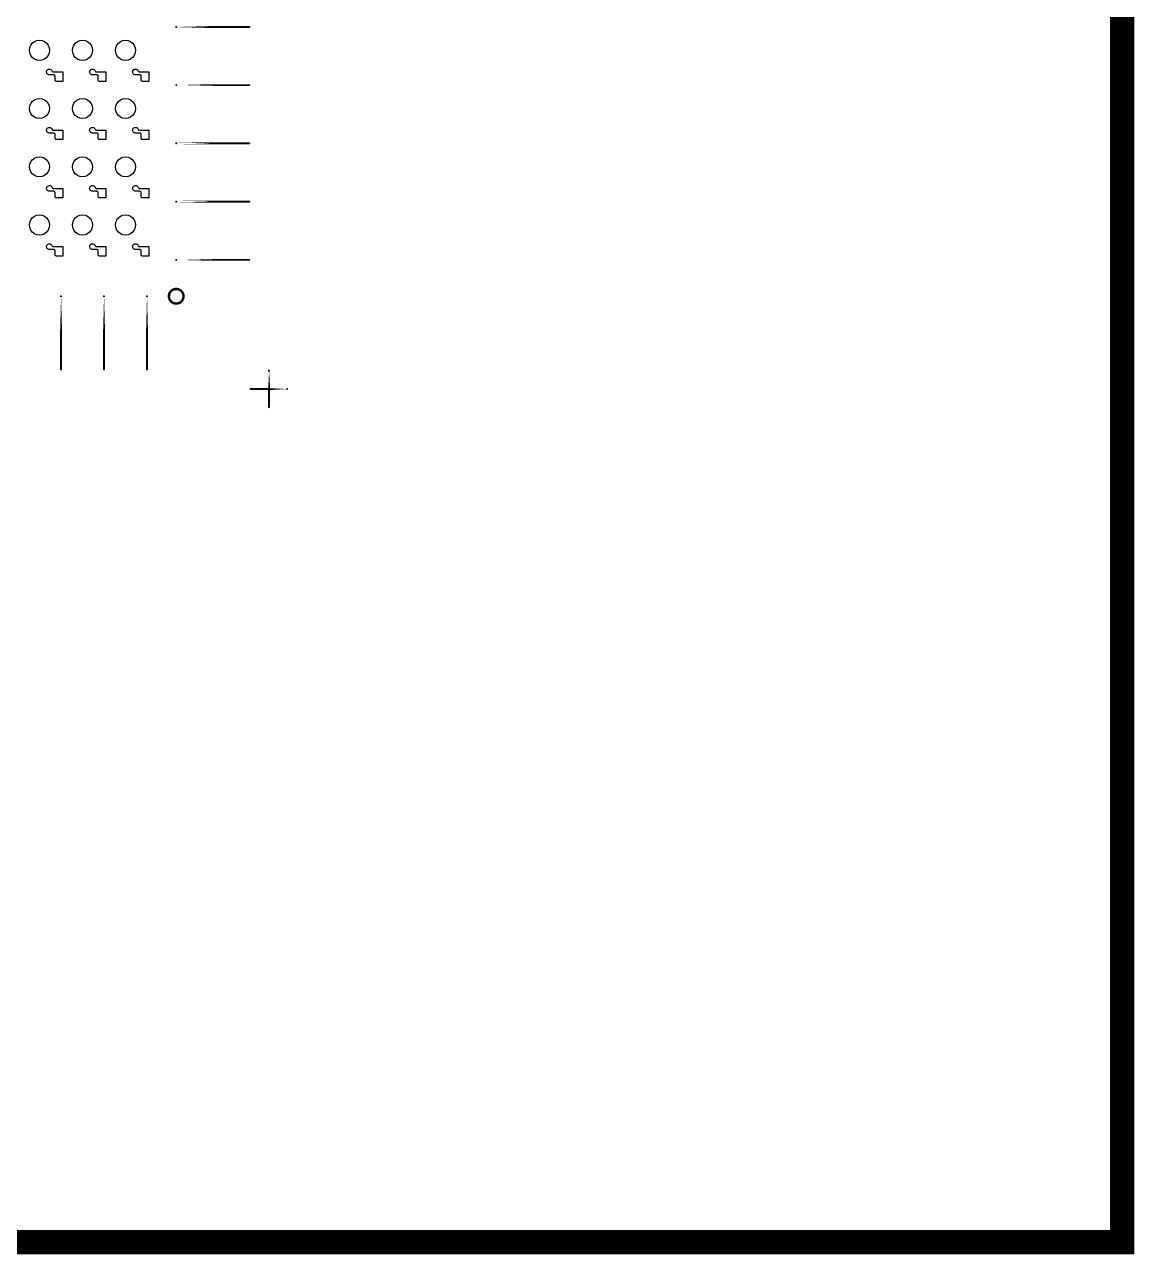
# Model space of a CAD drawing. Extents: x 11 to 212, y 11 to 212.
# Drawn here: x 166.2 to 211.7, y 10.7 to 61.1 of the extents above; entities that cross this region are included whole.
import ezdxf

# ---------------------------------------------------------------- set-up
doc = ezdxf.new("R2010")
doc.units = 0
doc.layers.get('0').update_dxf_attribs({"linetype": 'continuous'})
doc.layers.add('C3', color=7, linetype='continuous')

# ---------------------------------------------------------------- blocks, each defined once
blk = doc.blocks.new('cutlineendpoint')
at = {"const_width": 0.04}
blk.add_lwpolyline([(-0.02, 0, 1), (0.02, 0, 1)], format="xyb", close=True, dxfattribs=at)

msp = doc.modelspace()

# ---------------------------------------------------------------- linework, layer by layer
at = {"layer": 'C3'}
for points, const_width in [([(11.2, 211.2), (211.2, 211.2), (211.2, 11.2), (11.2, 11.2)], 1), ([(172.4, 61.047), (175.4, 61.047)], 0.08), ([(172.4, 58.659), (175.4, 58.659)], 0.08), ([(172.4, 56.271), (175.4, 56.271)], 0.08), ([(172.4, 53.882), (175.4, 53.882)], 0.08), ([(172.4, 51.494), (175.4, 51.494)], 0.08), ([(167.671, 50), (167.671, 47)], 0.08), ([(169.435, 50), (169.435, 47)], 0.08), ([(171.2, 50), (171.2, 47)], 0.08), ([(176.2, 46.95), (176.2, 45.45)], 0.08), ([(176.95, 46.2), (175.45, 46.2)], 0.08)]:
    msp.add_lwpolyline(points, close=True, dxfattribs=dict(at, const_width=const_width))
for points in [[(167.2, 60.088), (167.186, 59.982), (167.145, 59.882), (167.079, 59.797), (166.994, 59.732), (166.895, 59.691), (166.788, 59.676), (166.682, 59.691), (166.582, 59.732), (166.497, 59.797), (166.432, 59.882), (166.391, 59.982), (166.376, 60.088), (166.391, 60.195), (166.432, 60.294), (166.497, 60.379), (166.582, 60.445), (166.682, 60.486), (166.788, 60.5), (166.895, 60.486), (166.994, 60.445), (167.079, 60.379), (167.145, 60.294), (167.186, 60.195)], [(168.965, 60.088), (168.951, 59.982), (168.91, 59.882), (168.844, 59.797), (168.759, 59.732), (168.66, 59.691), (168.553, 59.676), (168.446, 59.691), (168.347, 59.732), (168.262, 59.797), (168.196, 59.882), (168.155, 59.982), (168.141, 60.088), (168.155, 60.195), (168.196, 60.294), (168.262, 60.379), (168.347, 60.445), (168.446, 60.486), (168.553, 60.5), (168.66, 60.486), (168.759, 60.445), (168.844, 60.379), (168.91, 60.294), (168.951, 60.195)], [(170.729, 60.088), (170.715, 59.982), (170.674, 59.882), (170.609, 59.797), (170.524, 59.732), (170.424, 59.691), (170.318, 59.676), (170.211, 59.691), (170.112, 59.732), (170.026, 59.797), (169.961, 59.882), (169.92, 59.982), (169.906, 60.088), (169.92, 60.195), (169.961, 60.294), (170.026, 60.379), (170.112, 60.445), (170.211, 60.486), (170.318, 60.5), (170.424, 60.486), (170.524, 60.445), (170.609, 60.379), (170.674, 60.294), (170.715, 60.195)], [(167.494, 58.812), (167.479, 58.814), (167.465, 58.82), (167.453, 58.829), (167.443, 58.841), (167.437, 58.855), (167.435, 58.871), (167.435, 59.024), (167.433, 59.039), (167.427, 59.053), (167.418, 59.065), (167.406, 59.074), (167.392, 59.08), (167.376, 59.082), (167.2, 59.082), (167.17, 59.086), (167.142, 59.098), (167.118, 59.116), (167.099, 59.139), (167.087, 59.167), (167.082, 59.197), (167.085, 59.227), (167.096, 59.255), (167.113, 59.28), (167.137, 59.299), (167.164, 59.312), (167.194, 59.317), (167.224, 59.315), (167.252, 59.305), (167.277, 59.289), (167.297, 59.266), (167.311, 59.239), (167.317, 59.226), (167.327, 59.215), (167.339, 59.207), (167.352, 59.202), (167.366, 59.2), (167.751, 59.2), (167.751, 58.812)], [(169.259, 58.812), (169.244, 58.814), (169.229, 58.82), (169.217, 58.829), (169.208, 58.841), (169.202, 58.855), (169.2, 58.871), (169.2, 59.024), (169.198, 59.039), (169.192, 59.053), (169.183, 59.065), (169.171, 59.074), (169.156, 59.08), (169.141, 59.082), (168.965, 59.082), (168.935, 59.086), (168.907, 59.098), (168.883, 59.116), (168.864, 59.139), (168.852, 59.167), (168.847, 59.197), (168.85, 59.227), (168.861, 59.255), (168.878, 59.28), (168.901, 59.299), (168.929, 59.312), (168.958, 59.317), (168.988, 59.315), (169.017, 59.305), (169.042, 59.289), (169.062, 59.266), (169.076, 59.239), (169.082, 59.226), (169.091, 59.215), (169.103, 59.207), (169.117, 59.202), (169.131, 59.2), (169.515, 59.2), (169.515, 58.812)], [(171.024, 58.812), (171.008, 58.814), (170.994, 58.82), (170.982, 58.829), (170.973, 58.841), (170.967, 58.855), (170.965, 58.871), (170.965, 59.024), (170.963, 59.039), (170.957, 59.053), (170.947, 59.065), (170.935, 59.074), (170.921, 59.08), (170.906, 59.082), (170.729, 59.082), (170.699, 59.086), (170.672, 59.098), (170.647, 59.116), (170.629, 59.139), (170.617, 59.167), (170.612, 59.197), (170.615, 59.227), (170.625, 59.255), (170.643, 59.28), (170.666, 59.299), (170.693, 59.312), (170.723, 59.317), (170.753, 59.315), (170.782, 59.305), (170.807, 59.289), (170.827, 59.266), (170.84, 59.239), (170.847, 59.226), (170.856, 59.215), (170.868, 59.207), (170.881, 59.202), (170.896, 59.2), (171.28, 59.2), (171.28, 58.812)], [(167.2, 57.7), (167.186, 57.593), (167.145, 57.494), (167.079, 57.409), (166.994, 57.343), (166.895, 57.302), (166.788, 57.288), (166.682, 57.302), (166.582, 57.343), (166.497, 57.409), (166.432, 57.494), (166.391, 57.593), (166.376, 57.7), (166.391, 57.807), (166.432, 57.906), (166.497, 57.991), (166.582, 58.057), (166.682, 58.098), (166.788, 58.112), (166.895, 58.098), (166.994, 58.057), (167.079, 57.991), (167.145, 57.906), (167.186, 57.807)], [(168.965, 57.7), (168.951, 57.593), (168.91, 57.494), (168.844, 57.409), (168.759, 57.343), (168.66, 57.302), (168.553, 57.288), (168.446, 57.302), (168.347, 57.343), (168.262, 57.409), (168.196, 57.494), (168.155, 57.593), (168.141, 57.7), (168.155, 57.807), (168.196, 57.906), (168.262, 57.991), (168.347, 58.057), (168.446, 58.098), (168.553, 58.112), (168.66, 58.098), (168.759, 58.057), (168.844, 57.991), (168.91, 57.906), (168.951, 57.807)], [(170.729, 57.7), (170.715, 57.593), (170.674, 57.494), (170.609, 57.409), (170.524, 57.343), (170.424, 57.302), (170.318, 57.288), (170.211, 57.302), (170.112, 57.343), (170.026, 57.409), (169.961, 57.494), (169.92, 57.593), (169.906, 57.7), (169.92, 57.807), (169.961, 57.906), (170.026, 57.991), (170.112, 58.057), (170.211, 58.098), (170.318, 58.112), (170.424, 58.098), (170.524, 58.057), (170.609, 57.991), (170.674, 57.906), (170.715, 57.807)], [(167.494, 56.424), (167.479, 56.426), (167.465, 56.431), (167.453, 56.441), (167.443, 56.453), (167.437, 56.467), (167.435, 56.482), (167.435, 56.635), (167.433, 56.651), (167.427, 56.665), (167.418, 56.677), (167.406, 56.686), (167.392, 56.692), (167.376, 56.694), (167.2, 56.694), (167.17, 56.698), (167.142, 56.709), (167.118, 56.727), (167.099, 56.751), (167.087, 56.779), (167.082, 56.809), (167.085, 56.839), (167.096, 56.867), (167.113, 56.891), (167.137, 56.911), (167.164, 56.924), (167.194, 56.929), (167.224, 56.927), (167.252, 56.917), (167.277, 56.9), (167.297, 56.878), (167.311, 56.851), (167.317, 56.838), (167.327, 56.827), (167.339, 56.819), (167.352, 56.814), (167.366, 56.812), (167.751, 56.812), (167.751, 56.424)], [(169.259, 56.424), (169.244, 56.426), (169.229, 56.431), (169.217, 56.441), (169.208, 56.453), (169.202, 56.467), (169.2, 56.482), (169.2, 56.635), (169.198, 56.651), (169.192, 56.665), (169.183, 56.677), (169.171, 56.686), (169.156, 56.692), (169.141, 56.694), (168.965, 56.694), (168.935, 56.698), (168.907, 56.709), (168.883, 56.727), (168.864, 56.751), (168.852, 56.779), (168.847, 56.809), (168.85, 56.839), (168.861, 56.867), (168.878, 56.891), (168.901, 56.911), (168.929, 56.924), (168.958, 56.929), (168.988, 56.927), (169.017, 56.917), (169.042, 56.9), (169.062, 56.878), (169.076, 56.851), (169.082, 56.838), (169.091, 56.827), (169.103, 56.819), (169.117, 56.814), (169.131, 56.812), (169.515, 56.812), (169.515, 56.424)], [(171.024, 56.424), (171.008, 56.426), (170.994, 56.431), (170.982, 56.441), (170.973, 56.453), (170.967, 56.467), (170.965, 56.482), (170.965, 56.635), (170.963, 56.651), (170.957, 56.665), (170.947, 56.677), (170.935, 56.686), (170.921, 56.692), (170.906, 56.694), (170.729, 56.694), (170.699, 56.698), (170.672, 56.709), (170.647, 56.727), (170.629, 56.751), (170.617, 56.779), (170.612, 56.809), (170.615, 56.839), (170.625, 56.867), (170.643, 56.891), (170.666, 56.911), (170.693, 56.924), (170.723, 56.929), (170.753, 56.927), (170.782, 56.917), (170.807, 56.9), (170.827, 56.878), (170.84, 56.851), (170.847, 56.838), (170.856, 56.827), (170.868, 56.819), (170.881, 56.814), (170.896, 56.812), (171.28, 56.812), (171.28, 56.424)], [(167.2, 55.312), (167.186, 55.205), (167.145, 55.106), (167.079, 55.021), (166.994, 54.955), (166.895, 54.914), (166.788, 54.9), (166.682, 54.914), (166.582, 54.955), (166.497, 55.021), (166.432, 55.106), (166.391, 55.205), (166.376, 55.312), (166.391, 55.418), (166.432, 55.518), (166.497, 55.603), (166.582, 55.668), (166.682, 55.709), (166.788, 55.724), (166.895, 55.709), (166.994, 55.668), (167.079, 55.603), (167.145, 55.518), (167.186, 55.418)], [(168.965, 55.312), (168.951, 55.205), (168.91, 55.106), (168.844, 55.021), (168.759, 54.955), (168.66, 54.914), (168.553, 54.9), (168.446, 54.914), (168.347, 54.955), (168.262, 55.021), (168.196, 55.106), (168.155, 55.205), (168.141, 55.312), (168.155, 55.418), (168.196, 55.518), (168.262, 55.603), (168.347, 55.668), (168.446, 55.709), (168.553, 55.724), (168.66, 55.709), (168.759, 55.668), (168.844, 55.603), (168.91, 55.518), (168.951, 55.418)], [(170.729, 55.312), (170.715, 55.205), (170.674, 55.106), (170.609, 55.021), (170.524, 54.955), (170.424, 54.914), (170.318, 54.9), (170.211, 54.914), (170.112, 54.955), (170.026, 55.021), (169.961, 55.106), (169.92, 55.205), (169.906, 55.312), (169.92, 55.418), (169.961, 55.518), (170.026, 55.603), (170.112, 55.668), (170.211, 55.709), (170.318, 55.724), (170.424, 55.709), (170.524, 55.668), (170.609, 55.603), (170.674, 55.518), (170.715, 55.418)], [(167.494, 54.035), (167.479, 54.037), (167.465, 54.043), (167.453, 54.053), (167.443, 54.065), (167.437, 54.079), (167.435, 54.094), (167.435, 54.247), (167.433, 54.262), (167.427, 54.276), (167.418, 54.289), (167.406, 54.298), (167.392, 54.304), (167.376, 54.306), (167.2, 54.306), (167.17, 54.31), (167.142, 54.321), (167.118, 54.339), (167.099, 54.363), (167.087, 54.39), (167.082, 54.42), (167.085, 54.45), (167.096, 54.479), (167.113, 54.503), (167.137, 54.523), (167.164, 54.535), (167.194, 54.541), (167.224, 54.539), (167.252, 54.529), (167.277, 54.512), (167.297, 54.49), (167.311, 54.463), (167.317, 54.45), (167.327, 54.439), (167.339, 54.431), (167.352, 54.425), (167.366, 54.424), (167.751, 54.424), (167.751, 54.035)], [(169.259, 54.035), (169.244, 54.037), (169.229, 54.043), (169.217, 54.053), (169.208, 54.065), (169.202, 54.079), (169.2, 54.094), (169.2, 54.247), (169.198, 54.262), (169.192, 54.276), (169.183, 54.289), (169.171, 54.298), (169.156, 54.304), (169.141, 54.306), (168.965, 54.306), (168.935, 54.31), (168.907, 54.321), (168.883, 54.339), (168.864, 54.363), (168.852, 54.39), (168.847, 54.42), (168.85, 54.45), (168.861, 54.479), (168.878, 54.503), (168.901, 54.523), (168.929, 54.535), (168.958, 54.541), (168.988, 54.539), (169.017, 54.529), (169.042, 54.512), (169.062, 54.49), (169.076, 54.463), (169.082, 54.45), (169.091, 54.439), (169.103, 54.431), (169.117, 54.425), (169.131, 54.424), (169.515, 54.424), (169.515, 54.035)], [(171.024, 54.035), (171.008, 54.037), (170.994, 54.043), (170.982, 54.053), (170.973, 54.065), (170.967, 54.079), (170.965, 54.094), (170.965, 54.247), (170.963, 54.262), (170.957, 54.276), (170.947, 54.289), (170.935, 54.298), (170.921, 54.304), (170.906, 54.306), (170.729, 54.306), (170.699, 54.31), (170.672, 54.321), (170.647, 54.339), (170.629, 54.363), (170.617, 54.39), (170.612, 54.42), (170.615, 54.45), (170.625, 54.479), (170.643, 54.503), (170.666, 54.523), (170.693, 54.535), (170.723, 54.541), (170.753, 54.539), (170.782, 54.529), (170.807, 54.512), (170.827, 54.49), (170.84, 54.463), (170.847, 54.45), (170.856, 54.439), (170.868, 54.431), (170.881, 54.425), (170.896, 54.424), (171.28, 54.424), (171.28, 54.035)], [(167.2, 52.924), (167.186, 52.817), (167.145, 52.718), (167.079, 52.632), (166.994, 52.567), (166.895, 52.526), (166.788, 52.512), (166.682, 52.526), (166.582, 52.567), (166.497, 52.632), (166.432, 52.718), (166.391, 52.817), (166.376, 52.924), (166.391, 53.03), (166.432, 53.129), (166.497, 53.215), (166.582, 53.28), (166.682, 53.321), (166.788, 53.335), (166.895, 53.321), (166.994, 53.28), (167.079, 53.215), (167.145, 53.129), (167.186, 53.03)], [(168.965, 52.924), (168.951, 52.817), (168.91, 52.718), (168.844, 52.632), (168.759, 52.567), (168.66, 52.526), (168.553, 52.512), (168.446, 52.526), (168.347, 52.567), (168.262, 52.632), (168.196, 52.718), (168.155, 52.817), (168.141, 52.924), (168.155, 53.03), (168.196, 53.129), (168.262, 53.215), (168.347, 53.28), (168.446, 53.321), (168.553, 53.335), (168.66, 53.321), (168.759, 53.28), (168.844, 53.215), (168.91, 53.129), (168.951, 53.03)], [(170.729, 52.924), (170.715, 52.817), (170.674, 52.718), (170.609, 52.632), (170.524, 52.567), (170.424, 52.526), (170.318, 52.512), (170.211, 52.526), (170.112, 52.567), (170.026, 52.632), (169.961, 52.718), (169.92, 52.817), (169.906, 52.924), (169.92, 53.03), (169.961, 53.129), (170.026, 53.215), (170.112, 53.28), (170.211, 53.321), (170.318, 53.335), (170.424, 53.321), (170.524, 53.28), (170.609, 53.215), (170.674, 53.129), (170.715, 53.03)], [(167.494, 51.647), (167.479, 51.649), (167.465, 51.655), (167.453, 51.664), (167.443, 51.676), (167.437, 51.691), (167.435, 51.706), (167.435, 51.859), (167.433, 51.874), (167.427, 51.888), (167.418, 51.9), (167.406, 51.91), (167.392, 51.916), (167.376, 51.918), (167.2, 51.918), (167.17, 51.922), (167.142, 51.933), (167.118, 51.951), (167.099, 51.975), (167.087, 52.002), (167.082, 52.032), (167.085, 52.062), (167.096, 52.09), (167.113, 52.115), (167.137, 52.134), (167.164, 52.147), (167.194, 52.153), (167.224, 52.151), (167.252, 52.141), (167.277, 52.124), (167.297, 52.101), (167.311, 52.075), (167.317, 52.062), (167.327, 52.051), (167.339, 52.042), (167.352, 52.037), (167.366, 52.035), (167.751, 52.035), (167.751, 51.647)], [(169.259, 51.647), (169.244, 51.649), (169.229, 51.655), (169.217, 51.664), (169.208, 51.676), (169.202, 51.691), (169.2, 51.706), (169.2, 51.859), (169.198, 51.874), (169.192, 51.888), (169.183, 51.9), (169.171, 51.91), (169.156, 51.916), (169.141, 51.918), (168.965, 51.918), (168.935, 51.922), (168.907, 51.933), (168.883, 51.951), (168.864, 51.975), (168.852, 52.002), (168.847, 52.032), (168.85, 52.062), (168.861, 52.09), (168.878, 52.115), (168.901, 52.134), (168.929, 52.147), (168.958, 52.153), (168.988, 52.151), (169.017, 52.141), (169.042, 52.124), (169.062, 52.101), (169.076, 52.075), (169.082, 52.062), (169.091, 52.051), (169.103, 52.042), (169.117, 52.037), (169.131, 52.035), (169.515, 52.035), (169.515, 51.647)], [(171.024, 51.647), (171.008, 51.649), (170.994, 51.655), (170.982, 51.664), (170.973, 51.676), (170.967, 51.691), (170.965, 51.706), (170.965, 51.859), (170.963, 51.874), (170.957, 51.888), (170.947, 51.9), (170.935, 51.91), (170.921, 51.916), (170.906, 51.918), (170.729, 51.918), (170.699, 51.922), (170.672, 51.933), (170.647, 51.951), (170.629, 51.975), (170.617, 52.002), (170.612, 52.032), (170.615, 52.062), (170.625, 52.09), (170.643, 52.115), (170.666, 52.134), (170.693, 52.147), (170.723, 52.153), (170.753, 52.151), (170.782, 52.141), (170.807, 52.124), (170.827, 52.101), (170.84, 52.075), (170.847, 52.062), (170.856, 52.051), (170.868, 52.042), (170.881, 52.037), (170.896, 52.035), (171.28, 52.035), (171.28, 51.647)]]:
    msp.add_lwpolyline(points, close=True, dxfattribs=at)
at = {"layer": 'C3', "const_width": 0.1}
msp.add_lwpolyline([(172.1, 50, 1), (172.7, 50, 1)], format="xyb", close=True, dxfattribs=at)

# ---------------------------------------------------------------- block references
at = {"layer": 'C3'}
for p in [(172.4, 61.047), (175.4, 61.047), (172.4, 58.659), (175.4, 58.659), (172.4, 56.271), (175.4, 56.271), (172.4, 53.882), (175.4, 53.882), (172.4, 51.494), (175.4, 51.494), (167.671, 50), (169.435, 50), (171.2, 50), (167.671, 47), (169.435, 47), (171.2, 47), (176.2, 46.95), (175.45, 46.2), (176.95, 46.2), (176.2, 45.45)]:
    msp.add_blockref('cutlineendpoint', p, dxfattribs=at)

doc.saveas('drawing.dxf')
